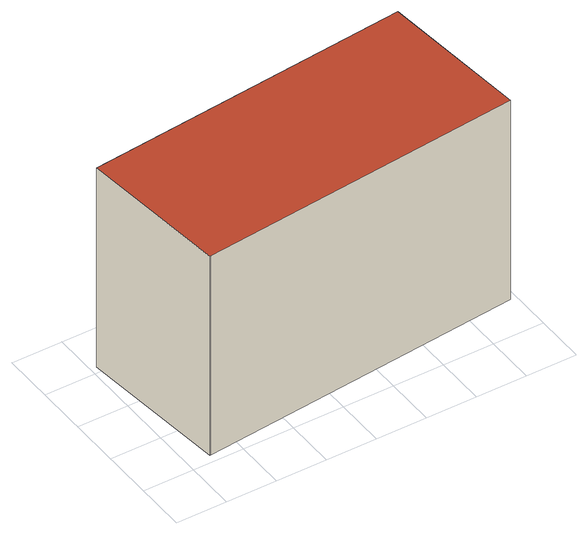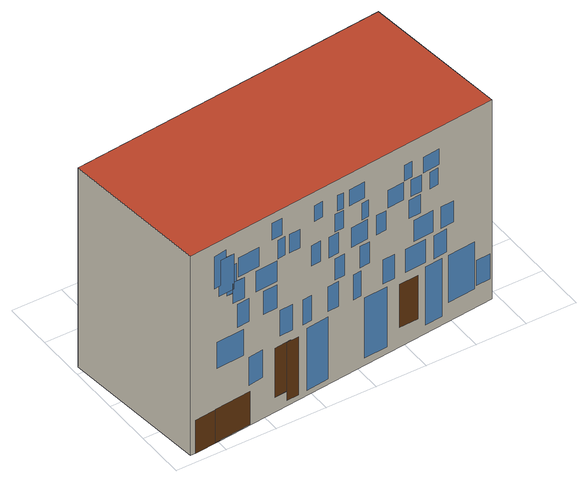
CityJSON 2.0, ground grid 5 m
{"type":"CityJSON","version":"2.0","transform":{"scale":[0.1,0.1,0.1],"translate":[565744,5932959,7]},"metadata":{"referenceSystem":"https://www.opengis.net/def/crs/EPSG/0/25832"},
"CityObjects":{
"building1":{"type":"Building","attributes":{"Gemeindeschluessel":"02100103","Geometrietyp2DReferenz":"3000","function":"31001_1010","roofType":"1000","measuredHeight":21.53,"storeysAboveGround":7},"address":[{"country":"Germany","locality":"Hamburg","thoroughfareNumber":"5","thoroughfareName":"Am Kaiserkai"}],"geometry":[{"type":"MultiSurface","lod":"3","boundaries":[[[0,1,2,3,4]],[[5,6,7,8,9]],[[10,11,12,13,14,15,16,9,3,2,5,17],[18,19,20,21,22,23,24],[25,26,27,28],[29,30,31,32],[33,34,35,36],[37,38,39,40],[41,42,43,44],[45,46,47,48],[49,50,51,52,53,54,55,56,57,58,59,60,61,62,63,64],[65,66,67,68],[69,70,71,72],[73,74,75,76],[77,78,79,80],[81,82,83,84],[85,86,87,88],[89,90,91,92],[93,94,95,96],[97,98,99,100],[101,102,103,104],[105,106,107,108],[109,110,111,112],[113,114,115,116],[117,118,119,120],[121,122,123,124],[125,126,127,128],[129,130,131,132],[133,134,135,136],[137,138,139,140],[141,142,143,144],[145,146,147,148],[149,150,151,152],[153,154,155,156],[157,158,159,160],[161,162,163,164],[165,166,167,168],[169,170,171,172],[173,174,175,176],[177,178,179,180],[181,182,183,184],[185,186,187,188],[189,190,191,192],[193,194,195,196],[197,198,199,200],[201,202,203,204]],[[205,10,17,16]],[[13,12,206,14]],[[21,20,23,22]],[[77,80,79,78]],[[82,81,84,83]],[[149,152,151,150]],[[207,19,18,208]],[[157,160,159,158]],[[154,153,156,155]],[[145,148,147,146]],[[25,28,27,26]],[[161,164,163,162]],[[166,165,168,167]],[[169,172,171,170]],[[85,88,87,86]],[[89,92,91,90]],[[94,93,96,95]],[[29,32,31,30]],[[34,33,36,35]],[[173,176,175,174]],[[178,177,180,179]],[[97,100,99,98]],[[101,104,103,102]],[[37,40,39,38]],[[41,44,43,42]],[[181,184,183,182]],[[106,105,108,107]],[[109,112,111,110]],[[113,116,115,114]],[[118,117,120,119]],[[46,45,48,47]],[[52,209,50,51]],[[54,210,64,211]],[[185,188,187,186]],[[189,192,191,190]],[[56,212,62,213]],[[193,196,195,194]],[[121,124,123,122]],[[125,128,127,126]],[[130,129,132,131]],[[66,65,68,67]],[[69,72,71,70]],[[58,59,60,214]],[[197,200,199,198]],[[201,204,203,202]],[[133,136,135,134]],[[137,140,139,138]],[[142,141,144,143]],[[73,76,75,74]],[[2,1,6,5]],[[1,0,7,6]],[[0,4,8,7]],[[4,3,9,8]]],"semantics":{"surfaces":[{"type":"RoofSurface"},{"type":"GroundSurface"},{"type":"WallSurface"},{"type":"Door"},{"type":"Window"}],"values":[0,1,2,3,3,3,4,4,4,3,4,3,4,4,4,4,4,4,4,4,4,4,4,4,4,4,4,4,4,4,4,4,4,4,4,4,4,4,4,4,4,4,4,4,4,4,4,4,4,4,4,4,2,2,2,2]}}]}
},
"vertices":[
[23,8,225],[344,41,225],[329,190,225],[6,157,225],[22,8,225],[329,190,9],[344,41,9],[23,8,9],[22,8,9],[6,157,9],[324,190,45],[303,188,45],[303,188,46],[266,184,46],[266,184,10],[298,187,10],[298,187,9],[324,190,9],[239,181,25],[239,181,78],[226,180,78],[214,179,78],[214,179,15],[226,180,15],[226,180,25],[252,182,83],[252,182,53],[267,184,53],[267,184,83],[220,179,116],[220,179,88],[233,180,88],[233,180,116],[301,187,117],[273,185,117],[273,185,89],[301,187,89],[237,181,146],[237,181,121],[251,182,121],[251,182,146],[267,184,147],[267,184,122],[279,185,122],[279,185,147],[259,183,172],[237,181,172],[237,181,150],[259,183,150],[284,186,162],[284,186,151],[272,185,151],[272,185,173],[280,185,173],[280,185,192],[283,186,192],[283,186,204],[291,186,204],[291,186,212],[304,188,212],[304,188,177],[299,187,177],[299,187,166],[290,186,166],[290,186,162],[236,181,194],[228,180,194],[228,180,174],[236,181,174],[256,183,197],[256,183,176],[278,185,176],[278,185,197],[231,180,215],[231,180,197],[242,181,197],[242,181,215],[182,175,82],[182,175,15],[205,178,15],[205,178,82],[143,171,82],[119,169,82],[119,169,17],[143,171,17],[147,172,114],[147,172,87],[155,173,87],[155,173,114],[171,174,115],[171,174,88],[182,175,88],[182,175,115],[209,178,115],[200,177,115],[200,177,88],[209,178,88],[138,171,141],[138,171,118],[148,172,118],[148,172,141],[165,174,142],[165,174,119],[175,175,119],[175,175,142],[130,170,165],[120,169,165],[120,169,144],[130,170,144],[140,171,166],[140,171,145],[157,173,145],[157,173,166],[171,174,168],[171,174,146],[181,175,146],[181,175,168],[200,177,169],[190,176,169],[190,176,147],[200,177,147],[139,171,187],[139,171,169],[146,172,169],[146,172,187],[166,174,190],[166,174,171],[175,175,171],[175,175,190],[223,179,193],[212,178,193],[212,178,173],[223,179,173],[143,171,208],[143,171,191],[159,173,191],[159,173,208],[166,174,209],[166,174,192],[172,174,192],[172,174,209],[197,177,211],[188,176,211],[188,176,194],[197,177,194],[9,158,60],[9,158,33],[23,159,33],[23,159,60],[60,163,82],[60,163,19],[78,165,19],[78,165,82],[105,167,77],[86,166,77],[86,166,30],[105,167,30],[25,159,81],[25,159,30],[53,162,30],[53,162,81],[55,162,111],[55,162,86],[69,164,86],[69,164,111],[99,167,112],[78,165,112],[78,165,87],[99,167,87],[111,168,113],[111,168,87],[123,169,87],[123,169,113],[48,162,138],[48,162,115],[61,163,115],[61,163,138],[90,166,139],[70,164,139],[70,164,116],[90,166,116],[83,165,163],[83,165,143],[95,166,143],[95,166,163],[64,163,182],[64,163,164],[73,164,164],[73,164,182],[82,165,184],[82,165,166],[93,166,166],[93,166,184],[101,167,186],[101,167,167],[118,169,167],[118,169,186],[63,163,202],[63,163,185],[80,165,185],[80,165,202],[92,166,204],[92,166,187],[100,167,187],[100,167,204],[298,187,45],[303,188,10],[222,179,78],[222,179,25],[284,186,173],[290,186,192],[280,185,162],[299,187,204],[283,186,166],[291,186,177]
]}
